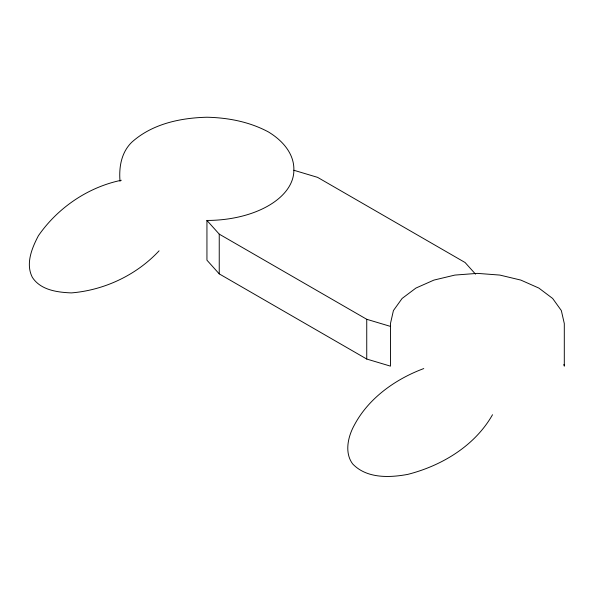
<?xml version="1.0" encoding="UTF-8"?>
<svg xmlns="http://www.w3.org/2000/svg" width="594" height="594" viewBox="0 0 594 594"><rect width="100%" height="100%" fill="white"/><g stroke="black" fill="none" stroke-linecap="round" stroke-linejoin="round"><path stroke-width="0.89" d="M492.515 414.731C474.866 445.834 441.839 465.696 407.803 474.376C389.412 477.791 366.691 478.63 352.673 463.936C344.171 452.591 348.069 436.293 354.432 424.94C368.711 398.032 395.604 379.039 423.767 368.57M159.073 250.831C136.486 275.104 104.373 290.191 71.391 292.901C57.418 292.345 40.63 290.154 32.343 277.339C25.386 263.766 31.89 248.129 38.395 235.744C57.752 207.796 87.949 187.177 121.325 180.257M563.906 364.404L564.3 366.142L564.3 323.559L561.337 310.565L552.658 298.463L538.84 288.068L520.841 280.093L499.873 275.081L477.376 273.374L454.878 275.081L433.917 280.093L415.919 288.068L402.101 298.463L393.421 310.565L390.458 323.559L390.458 366.142L366.743 359.043L219.238 273.879L206.942 260.187L206.942 220.441A86.924 50.186 0 0 0 293.867 170.263L317.575 177.354L465.087 262.518L475.534 274.161M206.942 220.441L219.238 234.133L366.743 319.297L390.458 326.396M366.743 319.297L366.743 359.043M293.867 170.263C294.372 153.378 282.031 140.147 268.406 131.935C249.517 121.807 228.222 117.709 206.942 117.233C180.19 117.909 152.049 123.901 131.668 142.33C121.25 152.599 118.837 167.27 120.018 181.304M219.238 234.133L219.238 273.879"/></g></svg>
